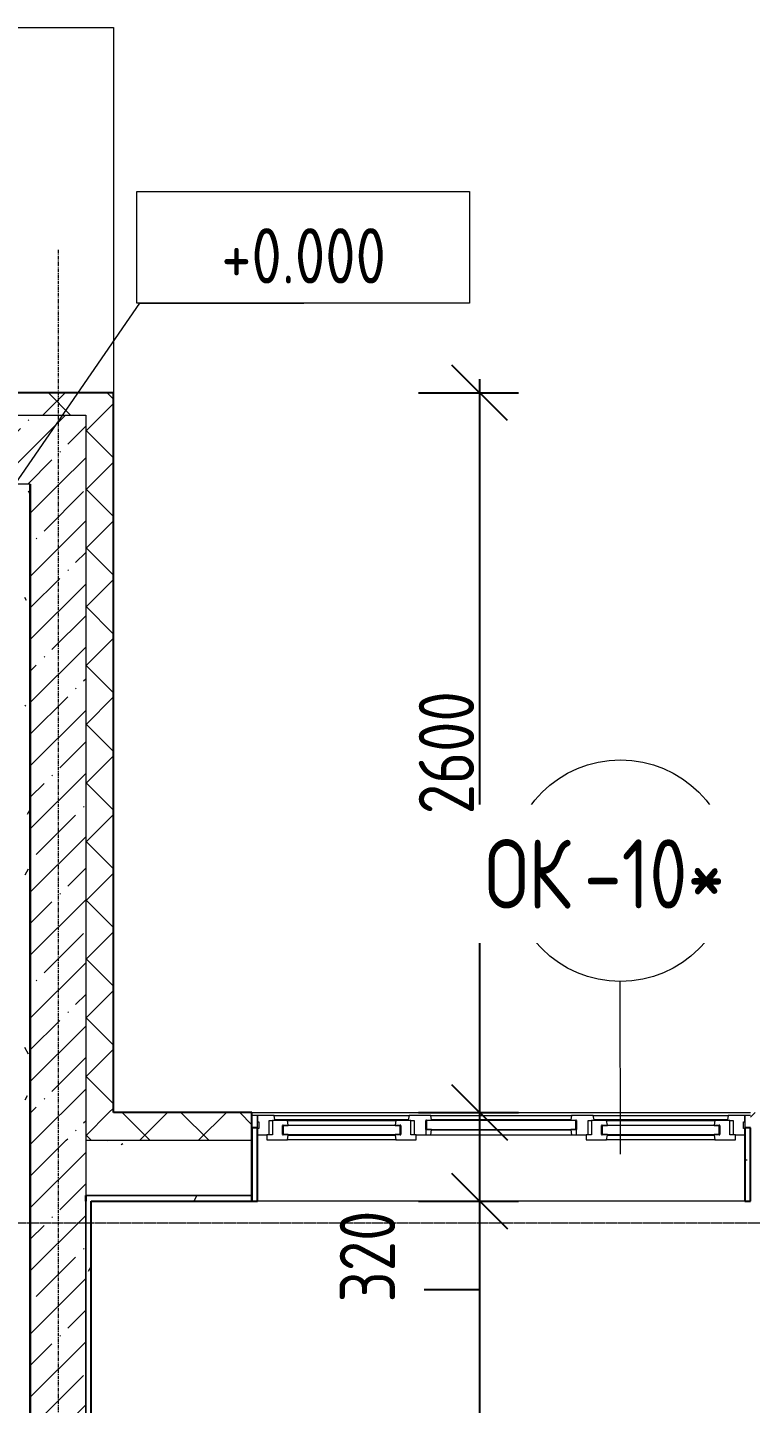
# Model space of a CAD drawing. Header units: millimetres. Extents: x -11854 to 4360091, y -19344 to 4989148.
# Drawn here: x 102293 to 104903, y 22067 to 27037 of the extents above; entities that cross this region are included whole.
import ezdxf

# ---------------------------------------------------------------- set-up
doc = ezdxf.new("R2010")
doc.units = ezdxf.units.MM
doc.linetypes.add('Линия сетки', pattern=[22.22499999999999, 12.7, -3.174999999999998, 3.174999999999998, -3.174999999999998])
doc.layers.get('0').update_dxf_attribs({"color": 254})
doc.layers.get('Defpoints').update_dxf_attribs({"color": 254})
for name, color, linetype, lineweight in [('A-ANNO-DIMS', 254, 'Continuous', 9), ('A-FLOR-LEVL', 254, 'Continuous', 9), ('A-GLAZ', 254, 'Continuous', 9), ('A-GLAZ-IDEN', 254, 'Continuous', 9), ('A-WALL', 254, 'Continuous', 9), ('G-ANNO-DIMS', 254, 'Continuous', 9), ('S-GRID', 254, 'Continuous', 9)]:
    doc.layers.add(name, color=color, linetype=linetype, lineweight=lineweight)
doc.styles.add('ISOCPEUR', font='isocpeur.ttf', dxfattribs={"width": 0.8, "height": 200})
doc.styles.add('ISOCPEUR_2', font='isocpeur.ttf', dxfattribs={"width": 0.8, "height": 249.9999999999998})
doc.dimstyles.new('2_0_мм_ISOCPEUR', dxfattribs={"dimscale": 304.8, "dimtxt": 199.196235162063, "dimasz": 0.6561679790026247, "dimexe": 0.4593175853018373, "dimexo": 0.625, "dimgap": 0.0656167979002625, "dimtad": 1, "dimdec": 0, "dimtxsty": 'ISOCPEUR', "dimblk1": 'OBLIQUE', "dimblk2": 'OBLIQUE', "dimsah": 1, "dimcen": 2.5, "dimdle": 0.1640419947506562, "dimazin": 3, "dimtfac": 1, "dimtix": 1, "dimtmove": 0, "dimatfit": 3, "dimfxl": 0.7874015748031495, "dimfxlon": 1, "dimtvp": 1, "dimarcsym": 2})
doc.dimstyles.new('2_0_мм_ISOCPEUR_1', dxfattribs={"dimscale": 304.8, "dimtxt": 199.196235162063, "dimasz": 0.6561679790026247, "dimexe": 0.4593175853018373, "dimexo": 0.625, "dimgap": 0.0656167979002625, "dimtad": 1, "dimdec": 0, "dimtxsty": 'ISOCPEUR', "dimblk1": 'OBLIQUE', "dimblk2": 'OBLIQUE', "dimsah": 1, "dimcen": 2.5, "dimdle": 0.1640419947506562, "dimazin": 3, "dimtfac": 1, "dimtix": 1, "dimtmove": 1, "dimatfit": 3, "dimfxl": 0.7874015748031495, "dimfxlon": 1, "dimtvp": 1, "dimarcsym": 2})
pattern_1 = [(45, (542041.6736033295, 20914.14488784532), (-114.0492527375782, 114.0492527375782), []), (45, (542155.7226033296, 20914.14488784532), (-114.0492527375782, 114.0492527375782), [201.613, -40.323, 3.353, -36.97])]
pattern_2 = [(45, (542041.6736033295, 20914.14488784532), (-106.0660171779821, 106.0660171779821), []), (135, (542041.6736033295, 20914.14488784532), (-106.0660171779821, -106.0660171779821), [])]
pattern_3 = [(0, (542041.6736033295, 20914.14488784532), (406.4, 101.6), [33.528, -271.272, 33.528, -271.272, -1625.6]), (0, (542041.6736033295, 20914.14488784532), (406.4, 101.6), [-609.6, 33.528, -576.072, 33.528, -271.272, -711.2]), (0, (542041.6736033295, 20914.14488784532), (406.4, 101.6), [-1524, 33.528, -169.672, 33.528, -474.472]), (120, (542194.0736033297, 20964.94488784531), (-291.1881810244988, 301.1527240979959), [33.52799999999996, -271.2719999999996, 33.52799999999996, -1896.871999999999]), (120, (542194.0736033297, 20964.94488784531), (-291.1881810244988, 301.1527240979959), [-338.3279999999997, -271.2719999999996, 33.52799999999996, -576.0719999999992, -1015.999999999999]), (120, (542194.0736033297, 20964.94488784531), (-291.1881810244988, 301.1527240979959), [-1219.199999999999, 33.52799999999996, -271.2719999999996, 33.52799999999996, -677.6719999999993]), (120, (542194.0736033297, 20964.94488784531), (-291.1881810244988, 301.1527240979959), [-1557.527999999998, -169.6719999999998, 33.52799999999996, -474.4719999999996]), (240, (542244.8736033295, 21168.14488784533), (-115.2118189755009, -402.7527240979958), [33.528, -271.272, 33.528, -1896.872]), (240, (542244.8736033295, 21168.14488784533), (-115.2118189755009, -402.7527240979958), [-338.328, -271.272, 33.528, -576.072, -1016]), (240, (542244.8736033295, 21168.14488784533), (-115.2118189755009, -402.7527240979958), [-1219.2, 33.528, -271.272, 33.528, -677.672]), (240, (542244.8736033295, 21168.14488784533), (-115.2118189755009, -402.7527240979958), [-1557.528, -169.672, 33.528, -474.472])]

# ---------------------------------------------------------------- blocks, each defined once
blk = doc.blocks.new('BIMLIB_Окно_Трехстворчатое_Wintech_СФрамугойСнизу_ГОСТ30674-99 - 1800Х1800-7464797-1А')
at = {"layer": 'A-GLAZ'}
for p, q in [((-755.0000000000103, 139.9999999999995), (-775.0000000000088, 139.9999999999996)), ((-755.0000000000107, 95.0000000087576), (-755.0000000000103, 139.9999999999995)), ((-694.8000000000083, 139.9999999999993), (-207.5333333333409, 139.9999999999978)), ((-210.3333333333408, 123.4999999999984), (-692.0000000000086, 123.4999999999989)), ((-646.8000000000064, 121.5000000000005), (-255.5333333333394, 121.5000000000005)), ((-644.0000000000063, 105.0000000000002), (-258.3333333333396, 105.0000000000002)), ((-129.1333333333404, 139.9999999999975), (379.1333333333259, 139.9999999999959)), ((376.3333333333259, 123.4999999999965), (-126.3333333333404, 123.4999999999981)), ((457.5333333333263, 139.9999999999956), (944.7999999999907, 139.999999999994)), ((941.9999999999911, 123.4999999999936), (460.3333333333262, 123.4999999999963)), ((505.5333333333231, 121.4999999999968), (896.7999999999925, 121.4999999999968)), ((508.3333333333231, 104.9999999999965), (893.9999999999923, 104.9999999999965)), ((1024.999999999991, 139.9999999999937), (1004.999999999989, 139.9999999999938)), ((1004.999999999989, 139.9999999999938), (1004.999999999989, 95.00000000200492)), ((-255.533333333339, 51.49999999999597), (-646.8000000000069, 51.49999999999597)), ((-644.0000000000067, 68.9999999999998), (-258.3333333333393, 68.9999999999998)), ((-129.1333333333398, 69.99999999999456), (379.133333333327, 69.99999999999456)), ((-126.3333333333396, 87.49999999999704), (376.3333333333268, 87.49999999999704)), ((896.7999999999928, 51.49999999999224), (505.5333333333225, 51.49999999999224)), ((508.3333333333228, 68.99999999999606), (893.9999999999926, 68.99999999999609))]:
    blk.add_line(p, q, dxfattribs=at)
at = {"layer": 'A-GLAZ', "lineweight": 18}
for p, q in [((-755.0000000000088, 139.9999999999995), (-755.0000000000091, 116.9999999999999)), ((-694.8000000000084, 139.9999999999994), (-755.0000000000088, 139.9999999999995)), ((-755.0000000000091, 116.9999999999999), (-749.5000000000086, 116.9999999999998)), ((-749.5000000000086, 116.9999999999998), (-749.5000000000088, 92.99999999999984)), ((-713.0000000000084, 70.00000000000024), (-713.0000000000084, 121.4999999999994)), ((-713.0000000000084, 121.4999999999994), (-701.0000000000014, 121.4999999999994)), ((-646.8000000000067, 121.5000000000005), (-701.0000000000063, 121.5000000000004)), ((-701.0000000000063, 121.5000000000004), (-701.0000000000064, 70.00000000000074)), ((-692.0000000000086, 123.4999999999989), (-694.8000000000084, 139.9999999999994)), ((-692.0000000000088, 121.4999999999993), (-692.0000000000086, 123.4999999999989)), ((-665.0000000000065, 70.99999999999912), (-665.0000000000063, 103.0000000000008)), ((-665.0000000000063, 103.0000000000008), (-644.0000000000063, 103.0000000000006)), ((-239.8333333333349, 102.9999999999973), (-662.5000000000015, 102.9999999999987)), ((-662.5000000000015, 102.9999999999987), (-662.5000000000014, 70.99999999999869)), ((-644.0000000000063, 105.0000000000002), (-646.8000000000067, 121.5000000000005)), ((-644.0000000000063, 103.0000000000006), (-644.0000000000063, 105.0000000000002)), ((-255.5333333333394, 121.5000000000005), (-258.3333333333396, 105.0000000000002)), ((-258.3333333333396, 105.0000000000002), (-258.3333333333398, 103.0000000000006)), ((-258.3333333333398, 103.0000000000006), (-237.3333333333395, 103.0000000000008)), ((-201.3333333333396, 121.5000000000004), (-255.5333333333394, 121.5000000000005)), ((-239.8333333333351, 70.99999999999734), (-239.8333333333349, 102.9999999999973)), ((-237.3333333333395, 103.0000000000008), (-237.3333333333393, 70.9999999999991)), ((-207.5333333333408, 139.9999999999978), (-210.3333333333408, 123.4999999999984)), ((-210.3333333333408, 123.4999999999984), (-210.3333333333409, 121.4999999999978)), ((-129.1333333333404, 139.9999999999975), (-207.5333333333408, 139.9999999999978)), ((-201.3333333333396, 70.00000000000074), (-201.3333333333396, 121.5000000000004)), ((-201.3333333333397, 121.4999999999981), (-189.3333333333408, 121.4999999999985)), ((-189.3333333333408, 121.4999999999985), (-189.3333333333409, 69.99999999999855)), ((394.8333333333319, 121.4999999999942), (-144.8333333333348, 121.4999999999959)), ((-144.8333333333348, 121.4999999999959), (-144.8333333333351, 89.49999999999596)), ((-126.3333333333404, 123.4999999999981), (-129.1333333333404, 139.9999999999975)), ((-126.3333333333404, 121.4999999999983), (-126.3333333333404, 123.4999999999981)), ((379.1333333333259, 139.9999999999959), (376.3333333333258, 123.4999999999965)), ((376.3333333333258, 123.4999999999965), (376.3333333333258, 121.4999999999959)), ((457.5333333333263, 139.9999999999956), (379.1333333333259, 139.9999999999959)), ((394.8333333333318, 89.49999999999417), (394.8333333333319, 121.4999999999942)), ((439.333333333326, 69.9999999999965), (439.333333333326, 121.4999999999957)), ((439.333333333326, 121.4999999999957), (451.3333333333164, 121.4999999999961)), ((505.5333333333229, 121.4999999999968), (451.333333333323, 121.4999999999967)), ((451.333333333323, 121.4999999999967), (451.333333333323, 69.99999999999702)), ((460.3333333333262, 123.4999999999962), (457.5333333333263, 139.9999999999956)), ((460.3333333333262, 121.4999999999964), (460.3333333333262, 123.4999999999962)), ((487.3333333333228, 70.9999999999954), (487.3333333333231, 102.999999999997)), ((487.3333333333231, 102.999999999997), (508.3333333333233, 102.9999999999968)), ((912.4999999999973, 102.9999999999936), (489.833333333328, 102.9999999999949)), ((489.833333333328, 102.9999999999949), (489.8333333333277, 70.99999999999496)), ((508.3333333333231, 104.9999999999965), (505.5333333333229, 121.4999999999968)), ((508.3333333333233, 102.9999999999968), (508.3333333333231, 104.9999999999965)), ((896.7999999999925, 121.4999999999968), (893.9999999999923, 104.9999999999965)), ((893.9999999999923, 104.9999999999965), (893.9999999999922, 102.9999999999968)), ((893.9999999999922, 102.9999999999968), (914.9999999999922, 102.999999999997)), ((950.9999999999923, 121.4999999999967), (896.7999999999925, 121.4999999999968)), ((912.4999999999969, 70.9999999999936), (912.4999999999973, 102.9999999999936)), ((914.9999999999922, 102.999999999997), (914.9999999999925, 70.9999999999954)), ((944.7999999999909, 139.999999999994), (941.9999999999911, 123.4999999999936)), ((941.9999999999911, 123.4999999999936), (941.9999999999914, 121.4999999999941)), ((1004.999999999991, 139.9999999999938), (944.7999999999909, 139.999999999994)), ((950.9999999999923, 69.999999999997), (950.9999999999923, 121.4999999999967)), ((950.9999999999923, 121.499999999994), (962.9999999999905, 121.499999999994)), ((962.9999999999905, 121.499999999994), (962.9999999999903, 69.99999999999483)), ((999.4999999999906, 92.99999999999419), (999.499999999991, 116.9999999999941)), ((999.499999999991, 116.9999999999941), (1004.999999999991, 116.9999999999941)), ((1004.999999999991, 116.9999999999941), (1004.999999999991, 139.9999999999938)), ((-749.5000000000088, 92.99999999999984), (-755.0000000000089, 92.99999999999986)), ((-755.0000000000091, 70.00000000000038), (-721.0000000000032, 70.00000000000027)), ((-721.0000000000065, 70.00000000000041), (-721.0000000000068, 51.49999999999987)), ((-701.0000000000064, 70.00000000000074), (-721.0000000000065, 70.00000000000041)), ((-721.0000000000068, 51.49999999999987), (-646.800000000007, 51.49999999999949)), ((-644.0000000000068, 70.99999999999923), (-665.0000000000065, 70.99999999999912)), ((-662.5000000000014, 70.99999999999869), (-239.8333333333351, 70.99999999999734)), ((-646.800000000007, 51.49999999999949), (-644.0000000000068, 68.9999999999998)), ((-644.0000000000068, 68.9999999999998), (-644.0000000000068, 70.99999999999923)), ((-237.3333333333393, 70.9999999999991), (-258.3333333333393, 70.99999999999923)), ((-258.3333333333393, 70.99999999999923), (-258.3333333333394, 68.9999999999998)), ((-258.3333333333394, 68.9999999999998), (-255.533333333339, 51.49999999999949)), ((-255.533333333339, 51.49999999999949), (-181.3333333333391, 51.49999999999986)), ((-181.3333333333393, 70.00000000000043), (-201.3333333333396, 70.00000000000074)), ((-181.3333333333391, 51.49999999999986), (-181.3333333333393, 70.00000000000043)), ((-181.3333333333376, 69.99999999999852), (-147.3333333333406, 69.99999999999841)), ((-126.3333333333396, 89.49999999999216), (-147.3333333333395, 89.49999999999187)), ((-147.3333333333395, 89.49999999999187), (-147.3333333333397, 69.9999999999986)), ((-147.3333333333397, 69.9999999999986), (-129.1333333333398, 69.99999999999824)), ((-144.8333333333351, 89.49999999999596), (394.8333333333318, 89.49999999999417)), ((-129.1333333333398, 69.99999999999824), (-126.3333333333396, 87.49999999999704)), ((-126.3333333333396, 87.49999999999704), (-126.3333333333396, 89.49999999999216)), ((376.3333333333269, 89.49999999999216), (376.3333333333269, 87.49999999999704)), ((397.3333333333267, 89.49999999999184), (376.3333333333269, 89.49999999999216)), ((376.3333333333269, 87.49999999999704), (379.133333333327, 69.99999999999824)), ((379.133333333327, 69.99999999999824), (397.3333333333267, 69.9999999999986)), ((397.3333333333267, 69.9999999999986), (397.3333333333267, 89.49999999999184)), ((397.3333333333256, 69.99999999999665), (431.3333333333211, 69.99999999999655)), ((431.3333333333225, 69.99999999999669), (431.3333333333227, 51.49999999999614)), ((451.333333333323, 69.99999999999702), (431.3333333333225, 69.99999999999669)), ((431.3333333333227, 51.49999999999614), (505.5333333333225, 51.49999999999577)), ((508.3333333333228, 70.99999999999551), (487.3333333333228, 70.9999999999954)), ((489.8333333333277, 70.99999999999496), (912.4999999999969, 70.9999999999936)), ((505.5333333333225, 51.49999999999577), (508.3333333333228, 68.99999999999606)), ((508.3333333333228, 68.99999999999606), (508.3333333333228, 70.99999999999551)), ((914.9999999999925, 70.9999999999954), (893.9999999999926, 70.99999999999552)), ((893.9999999999926, 70.99999999999552), (893.9999999999926, 68.99999999999609)), ((893.9999999999926, 68.99999999999609), (896.7999999999928, 51.49999999999577)), ((896.7999999999928, 51.49999999999577), (970.9999999999928, 51.49999999999613)), ((970.9999999999926, 69.99999999999669), (950.9999999999923, 69.999999999997)), ((970.9999999999928, 51.49999999999613), (970.9999999999926, 69.99999999999669)), ((970.9999999999936, 69.9999999999948), (1004.999999999991, 69.9999999999947)), ((1004.999999999991, 92.99999999999417), (999.4999999999906, 92.99999999999419))]:
    blk.add_line(p, q, dxfattribs=at)
at = {"layer": 'A-GLAZ', "lineweight": 25}
for p, q in [((-665.0000000000053, 103.0000000000011), (-665.0000000000057, 70.99999999999994)), ((-662.5000000000055, 103.0000000000013), (-665.0000000000053, 103.0000000000011)), ((-662.5000000000056, 70.99999999999976), (-662.5000000000055, 103.0000000000013)), ((-237.3333333333404, 103.0000000000011), (-239.8333333333404, 103.0000000000013)), ((-239.8333333333404, 103.0000000000013), (-239.8333333333401, 70.99999999999976)), ((-237.3333333333402, 70.99999999999994), (-237.3333333333404, 103.0000000000011)), ((-144.8333333333396, 121.4999999999985), (-147.3333333333395, 121.4999999999982)), ((-147.3333333333395, 121.4999999999982), (-147.3333333333397, 89.49999999999764)), ((-144.8333333333398, 89.49999999999727), (-144.8333333333396, 121.4999999999985)), ((394.8333333333268, 121.4999999999985), (394.833333333327, 89.49999999999727)), ((397.3333333333267, 121.4999999999982), (394.8333333333268, 121.4999999999985)), ((397.333333333327, 89.49999999999763), (397.3333333333267, 121.4999999999982)), ((487.3333333333238, 102.9999999999974), (487.3333333333238, 70.99999999999623)), ((489.8333333333237, 102.9999999999976), (487.3333333333238, 102.9999999999974)), ((489.8333333333237, 70.99999999999604), (489.8333333333237, 102.9999999999976)), ((914.9999999999916, 102.9999999999974), (912.4999999999916, 102.9999999999976)), ((912.4999999999916, 102.9999999999976), (912.4999999999918, 70.99999999999605)), ((914.9999999999918, 70.99999999999623), (914.9999999999916, 102.9999999999974)), ((-665.0000000000057, 70.99999999999994), (-662.5000000000056, 70.99999999999976)), ((-239.8333333333401, 70.99999999999976), (-237.3333333333402, 70.99999999999994)), ((-147.3333333333397, 89.49999999999764), (-144.8333333333398, 89.49999999999727)), ((394.833333333327, 89.49999999999727), (397.333333333327, 89.49999999999763)), ((487.3333333333238, 70.99999999999623), (489.8333333333237, 70.99999999999604)), ((912.4999999999918, 70.99999999999605), (914.9999999999918, 70.99999999999623))]:
    blk.add_line(p, q, dxfattribs=at)
blk = doc.blocks.new('_Oblique')
at = {"color": 0, "linetype": 'ByBlock', "lineweight": -2}
blk.add_line((-0.5, -0.5), (0.5, 0.5), dxfattribs=at)
blk = doc.blocks.new('*D615')
at = {"layer": 'A-ANNO-DIMS', "color": 0, "lineweight": -2, "transparency": 16777216}
for p, q in [((103924.9529325634, 16857.41757622068), (103924.9529325634, 22847.41757620933)), ((103704.0029325633, 22797.41757620933), (104064.9529325634, 22797.41757620933)), ((103704.0029325634, 16907.41757622068), (104064.9529325634, 16907.41757622068))]:
    blk.add_line(p, q, dxfattribs=at)
at = {"layer": 'Defpoints', "color": 0, "transparency": 16777216}
for p in [(103684.9529325633, 22797.41757620933), (103924.9529325634, 22797.41757620933), (103684.9529325634, 16907.41757622068)]:
    blk.add_point(p, dxfattribs=at)
at = {"layer": 'A-ANNO-DIMS', "color": 0, "lineweight": -2, "transparency": 16777216, "xscale": 200, "yscale": 200, "zscale": 200}
for p, rotation in [((103924.9529325634, 22797.41757620933), 90), ((103924.9529325634, 16907.41757622068), 270)]:
    blk.add_blockref('_Oblique', p, dxfattribs=dict(at, rotation=rotation))
at = {"layer": 'A-ANNO-DIMS', "color": 0, "transparency": 16777216, "insert": (103804.9529325633, 19852.41757621497), "char_height": 200, "width": 533.2329987415224, "attachment_point": 5, "rotation": 90, "style": 'ISOCPEUR'}
blk.add_mtext('\\A1;5890', dxfattribs=at)
blk = doc.blocks.new('*D616')
at = {"layer": 'A-ANNO-DIMS', "color": 0, "lineweight": -2, "transparency": 16777216}
for p, q in [((103924.9529325634, 22747.41757620933), (103924.9529325634, 23167.41757621512)), ((103704.0029325633, 23117.41757621512), (104064.9529325634, 23117.41757621512)), ((103704.0029325633, 22797.41757620933), (104064.9529325634, 22797.41757620933)), ((103924.9529325634, 22478.38530125659), (103924.9529325634, 22797.41757620933)), ((103724.9529325634, 22478.38530125659), (103924.9529325634, 22478.38530125659))]:
    blk.add_line(p, q, dxfattribs=at)
at = {"layer": 'Defpoints', "color": 0, "transparency": 16777216}
for p in [(103684.9529325633, 23117.41757621512), (103924.9529325634, 23117.41757621512), (103684.9529325633, 22797.41757620933)]:
    blk.add_point(p, dxfattribs=at)
at = {"layer": 'A-ANNO-DIMS', "color": 0, "lineweight": -2, "transparency": 16777216, "xscale": 200, "yscale": 200, "zscale": 200}
for p, rotation in [((103924.9529325634, 23117.41757621512), 90), ((103924.9529325634, 22797.41757620933), 270)]:
    blk.add_blockref('_Oblique', p, dxfattribs=dict(at, rotation=rotation))
at = {"layer": 'A-ANNO-DIMS', "color": 0, "transparency": 16777216, "insert": (103419.61959923, 22431.75626006181), "char_height": 200, "width": 399.9247490561419, "attachment_point": 1, "rotation": 89.99999999999991, "line_spacing_factor": 1.149209049011902, "style": 'ISOCPEUR'}
blk.add_mtext('\\A1;320', dxfattribs=at)
blk = doc.blocks.new('*D617')
at = {"layer": 'A-ANNO-DIMS', "color": 0, "lineweight": -2, "transparency": 16777216}
for p, q in [((103924.9529325634, 23067.41757621512), (103924.9529325634, 25767.41757621239)), ((103704.0029325633, 25717.41757621239), (104064.9529325634, 25717.41757621239)), ((103704.0029325633, 23117.41757621512), (104064.9529325634, 23117.41757621512))]:
    blk.add_line(p, q, dxfattribs=at)
at = {"layer": 'Defpoints', "color": 0, "transparency": 16777216}
for p in [(103684.9529325633, 25717.41757621239), (103924.9529325634, 25717.41757621239), (103684.9529325633, 23117.41757621512)]:
    blk.add_point(p, dxfattribs=at)
at = {"layer": 'A-ANNO-DIMS', "color": 0, "lineweight": -2, "transparency": 16777216, "xscale": 200, "yscale": 200, "zscale": 200}
for p, rotation in [((103924.9529325634, 25717.41757621239), 90), ((103924.9529325634, 23117.41757621512), 270)]:
    blk.add_blockref('_Oblique', p, dxfattribs=dict(at, rotation=rotation))
at = {"layer": 'A-ANNO-DIMS', "color": 0, "transparency": 16777216, "insert": (103804.9529325633, 24417.41757621373), "char_height": 200, "width": 533.2329987415224, "attachment_point": 5, "rotation": 90, "style": 'ISOCPEUR'}
blk.add_mtext('\\A1;2600', dxfattribs=at)
blk = doc.blocks.new('Высотные отметки - Высотная отметка - Рамка-81980-1А')
at = {"layer": 'G-ANNO-DIMS'}
for p, q in [((6.03080345204766, 4.0341577065153), (-5.983358357334478, 4.0341577065153)), ((-5.983358357334478, 4.0341577065153), (-5.983358357334478, 0)), ((6.030803452047659, 1e-16), (6.03080345204766, 4.0341577065153)), ((-5.983358357334478, 0), (6.030803452047659, 1e-16))]:
    blk.add_line(p, q, dxfattribs=at)
blk = doc.blocks.new('Марка окна - Марка окна-2857-1А')
at = {"layer": 'A-GLAZ-IDEN'}
blk.add_circle((-1e-16, 1e-16), 4.001467906314594, dxfattribs=at)

msp = doc.modelspace()

# ---------------------------------------------------------------- hatches: boundary and pattern name
at = {"layer": 'A-WALL'}
h = msp.add_hatch(dxfattribs=at)
h.set_pattern_fill('FP_5', color=8, style=0, pattern_type=2)
h.set_pattern_definition(pattern_2)
h.paths.add_polyline_path([(101022.5616533184, 25637.417576206), (102602.5609853823, 25637.41757621238), (102602.5609853823, 25717.41757621241), (101022.561653318, 25717.417576206)])
h = msp.add_hatch(dxfattribs=at)
h.set_pattern_fill('FP_1', color=8, style=0, pattern_type=2)
h.set_pattern_definition(pattern_1)
h.paths.add_polyline_path([(101102.5616533194, 25387.41757620632), (102502.5609853823, 25387.41757621197), (102502.5609853824, 25637.417576212), (101102.5616533183, 25637.41757620633), (101102.5616533186, 25612.85437423448)])
h = msp.add_hatch(dxfattribs=at)
h.set_pattern_fill('FP_5', color=8, style=0, pattern_type=2)
h.set_pattern_definition(pattern_2)
h.paths.add_polyline_path([(102502.5609853824, 23117.41757620935), (102602.5609853824, 23117.41757620973), (102602.5609853823, 25637.41757621238), (102502.5609853824, 25637.417576212), (102502.5609853824, 23124.54205463859)])
h = msp.add_hatch(dxfattribs=at)
h.set_pattern_fill('FP_3', color=8, style=0, pattern_type=2)
h.set_pattern_definition(pattern_3)
h.paths.add_polyline_path([(102282.5609853825, 17467.41757621409), (102302.5609853826, 17467.41757621415), (102302.5609853826, 25387.41757621119), (102282.5609853825, 25387.4175762111), (102282.5609853826, 17487.41757621526)])
h = msp.add_hatch(dxfattribs=at)
h.set_pattern_fill('FP_1', color=8, style=0, pattern_type=2)
h.set_pattern_definition(pattern_1)
h.paths.add_polyline_path([(102302.5608098506, 23017.41757620854), (102502.5609853824, 23017.41757620935), (102502.5609853823, 25387.41757621197), (102302.5609853825, 25387.41757621119), (102302.5608098499, 23117.41757620854)])
h = msp.add_hatch(dxfattribs=at)
h.set_pattern_fill('FP_5', color=8, style=0, pattern_type=2)
h.set_pattern_definition(pattern_2)
h.paths.add_polyline_path([(102502.5608098507, 23017.41757620932), (103102.5616533141, 23017.41757621177), (103102.5616533137, 23117.41757621177), (102502.5609853824, 23117.41757620935)])
h.paths.add_polyline_path([(104902.5616533146, 23017.41757621905), (105202.5616533164, 23017.41757622027), (105202.561653316, 23117.41757622026), (104902.5616533141, 23117.41757621904)])
h = msp.add_hatch(dxfattribs=at)
h.set_pattern_fill('FP_1', color=8, style=0, pattern_type=2)
h.set_pattern_definition(pattern_1)
h.paths.add_polyline_path([(102302.5608099018, 16687.41757619343), (102502.5608099016, 16687.41757619427), (102502.5608098506, 23017.41757620932), (102302.5608098506, 23017.41757620854), (102302.5608099006, 16807.41757627498)])
h = msp.add_hatch(dxfattribs=at)
h.set_pattern_fill('FP_2', color=8, style=0, pattern_type=2)
h.set_pattern_definition([(50, (542041.6736033295, 20914.14488784532), (728.7365011075199, -63.75582262483607), [76.2, -838.2]), (355, (542041.6736033295, 20914.14488784532), (-140.9716152248045, 764.227602585715), [60.96, -670.56]), (100.451, (542102.4016033297, 20908.83188784533), (587.7700066638369, 700.4667512811675), [64.76, -712.36]), (46.184, (542041.6736033295, 21117.34488784531), (1084.316239662759, -168.1709612287867), [114.3, -1257.3]), (96.63599999999998, (542132.0336033296, 21103.33088784531), (949.6099128555584, 989.7098464133105), [97.13999999999994, -1068.539999999999]), (351.184, (542041.6736033295, 21117.34488784531), (949.620552888774, 989.7011531044203), [91.44, -1005.84]), (21, (542143.2736033296, 21066.54488784532), (606.4578690252075, -409.0605652741464), [76.2, -838.2]), (326, (542143.2736033296, 21066.54488784532), (247.208340968463, 736.752917204011), [60.96, -670.56]), (71.45100000000001, (542193.8116033296, 21032.45588784531), (853.6682507774541, 327.6854711435369), [64.76, -712.36]), (37.5, (542041.6736033295, 20914.14488784532), (12.35469342532113, 338.2201185742302), [6.706, -655.7260000000001, 6.706, -674.0139999999999, -673.1]), (37.5, (542041.6736033295, 20914.14488784532), (12.35469342532113, 338.2201185742302), [-1343.152, 6.706, -666.3939999999999]), (7.499999999999999, (542041.6736033295, 20914.14488784532), (267.2788744354337, 400.7221270887441), [6.706, -381.406, 6.706, -640.486, -256.54]), (7.499999999999999, (542041.6736033295, 20914.14488784532), (267.2788744354337, 400.7221270887441), [-1035.304, 6.706, -249.834]), (327.5, (541815.1056033296, 20914.14488784532), (542.363331518853, -22.91534459201296), [6.706, -247.294, 6.706, -785.7739999999998, -1051.56]), (327.5, (541815.1056033296, 20914.14488784532), (542.363331518853, -22.91534459201296), [-1046.48, 6.706, -1044.854]), (317.5, (541713.5056033297, 20914.14488784532), (592.5169587678777, 101.7071067647935), [6.706, -323.494, 6.706, -519.582, -746.76]), (317.5, (541713.5056033297, 20914.14488784532), (592.5169587678777, 101.7071067647935), [-856.488, 6.706, -740.0539999999999])])
h.paths.add_polyline_path([(102502.5608098524, 22817.41757620935), (103102.561653315, 22817.41757621177), (103102.5616533141, 23017.41757621177), (102502.5608098507, 23017.41757620932)])
h.paths.add_polyline_path([(104902.5616533153, 22817.41757621907), (105302.5616533172, 22817.41757622067), (105302.5616533163, 23017.41757622068), (104902.5616533146, 23017.41757621905)])
h = msp.add_hatch(dxfattribs=at)
h.set_pattern_fill('FP_3', color=8, style=0, pattern_type=2)
h.set_pattern_definition(pattern_3)
h.paths.add_polyline_path([(104886.0929434128, 22797.41757621677), (104902.5616533138, 22797.41757621677), (104902.5616533137, 23062.41757622021), (104882.5616533137, 23062.41757622021), (104882.5616533139, 22797.41757621677)])
h = msp.add_hatch(dxfattribs=at)
h.set_pattern_fill('FP_3', color=8, style=0, pattern_type=2)
h.set_pattern_definition(pattern_3)
h.paths.add_polyline_path([(105282.5616533173, 22797.41757620932), (105282.5616533175, 22817.41757620932), (104902.5616533155, 22817.41757620932), (104902.5616533156, 22797.41757620932), (105203.3941481115, 22797.41757620932)])
h.paths.add_polyline_path([(103102.5616533153, 22797.41757620932), (103102.5616533148, 22817.41757620935), (102502.5608098804, 22817.41757620935), (102502.5608098803, 22797.41757620935), (102982.2857152218, 22797.41757620932)])
h = msp.add_hatch(dxfattribs=at)
h.set_pattern_fill('FP_3', color=8, style=0, pattern_type=2)
h.set_pattern_definition(pattern_3)
h.paths.add_polyline_path([(102522.5608098802, 19337.41757620056), (102522.5608098804, 22797.41757620935), (102502.5608098803, 22797.41757620935), (102502.5608098804, 19337.41757620056)])

# ---------------------------------------------------------------- linework, layer by layer
at = {"layer": 'A-FLOR-LEVL', "color": 8}
for p, q in [((95502.5608098281, 27037.41757620769), (102602.5609853829, 27037.41757620775)), ((102602.5609853829, 27037.41757620775), (102602.5609853829, 25717.41757621241))]:
    msp.add_line(p, q, dxfattribs=at)
at = {"layer": 'A-GLAZ-IDEN', "color": 8}
msp.add_line((104433.2738275565, 22967.41757621544), (104432.3577276113, 23591.34931484287), dxfattribs=at)
at = {"layer": 'A-WALL', "color": 8, "lineweight": 25}
for p, q in [((102602.5609853829, 25717.41757621241), (101022.5616533186, 25717.417576206)), ((102602.560985383, 23117.41757620973), (102602.5609853829, 25717.41757621241)), ((102302.560985383, 25387.41757621119), (102302.5609853829, 23117.41757620854)), ((102302.560985383, 17467.41757621415), (102302.5609853831, 25387.41757621119)), ((102302.5608098503, 23117.41757620854), (102302.5608098959, 17467.41757621534)), ((103102.5616533143, 23117.41757621177), (102602.560985383, 23117.41757620973)), ((103102.5616533155, 22817.41757621177), (103102.5616533143, 23117.41757621177)), ((103102.5616533147, 23062.4175762198), (103102.5616533148, 22797.41757621636)), ((103122.5616533149, 23062.4175762198), (103102.5616533147, 23062.4175762198)), ((103122.5616533149, 22797.41757621636), (103122.5616533149, 23062.4175762198)), ((104882.5616533143, 23062.41757622021), (104882.5616533144, 22797.41757621677)), ((104902.5616533141, 23062.41757622021), (104882.5616533143, 23062.41757622021)), ((104902.5616533143, 22797.41757621677), (104902.5616533141, 23062.41757622021)), ((102502.5608098528, 22797.41757620932), (102502.5608098528, 22817.41757620935)), ((102502.5608098809, 22817.41757620932), (102502.5608098808, 22797.41757620932)), ((103102.5616533158, 22797.41757620932), (103102.5616533153, 22817.41757620932)), ((102522.5608098808, 22797.41757620932), (103102.5616533158, 22797.41757620932)), ((102522.5608098808, 19337.41757620056), (102522.5608098808, 22797.41757620932)), ((103102.5616533148, 22797.41757621636), (103122.5616533149, 22797.41757621636)), ((104882.5616533144, 22797.41757621677), (104902.5616533143, 22797.41757621677))]:
    msp.add_line(p, q, dxfattribs=at)
at = {"layer": 'A-WALL', "color": 8}
for p, q in [((101102.5616533189, 25637.41757620633), (102502.5609853829, 25637.417576212)), ((102502.5609853829, 25637.41757621197), (102502.5609853829, 23017.41757620935)), ((102302.5609853831, 25387.41757621119), (101102.56165332, 25387.41757620632)), ((103102.5616533143, 23117.41757621177), (104902.561653314, 23117.41757621904)), ((102502.5608098512, 23017.41757620932), (103102.5616533147, 23017.41757621177)), ((102502.5608098512, 23017.41757620932), (102502.5608098528, 22817.41757620935)), ((102502.5608098528, 22817.41757620935), (103102.5616533155, 22817.41757621177)), ((103102.5616533153, 22817.41757620932), (102502.5608098809, 22817.41757620932)), ((102502.560809881, 19317.41757620056), (102502.5608098528, 22797.41757620932)), ((102502.5608098808, 22797.41757620932), (102502.5608098808, 19337.41757620056)), ((104882.5616533144, 22797.41757620932), (103122.5616533149, 22797.41757620932))]:
    msp.add_line(p, q, dxfattribs=at)
at = {"layer": 'G-ANNO-DIMS', "color": 8}
for p, q in [((101943.6469616926, 24946.50785883045), (102697.4767178407, 26041.35583799792)), ((102697.4767178407, 26041.35583799792), (103289.7715262429, 26041.35583799792))]:
    msp.add_line(p, q, dxfattribs=at)
at = {"layer": 'S-GRID', "color": 8, "linetype": 'Линия сетки'}
for p, q in [((102402.55892671, 26233.70882335131), (102402.5589267072, -4343.776373000845)), ((117662.5214626556, 22717.41757620519), (78806.84389868047, 22717.41757620859)), ((117934.1828985165, 22717.41757620516), (78806.84389868047, 22717.41757620859))]:
    msp.add_line(p, q, dxfattribs=at)

# ---------------------------------------------------------------- block references
at = {"layer": 'A-GLAZ', "color": 8}
msp.add_blockref('BIMLIB_Окно_Трехстворчатое_Wintech_СФрамугойСнизу_ГОСТ30674-99 - 1800Х1800-7464797-1А', (103877.5616533147, 22967.41757621491), dxfattribs=at)
at = {"layer": 'A-GLAZ-IDEN', "color": 8, "xscale": 99.99999999999991, "yscale": 99.99999999999991, "zscale": 99.99999999999991}
msp.add_blockref('Марка окна - Марка окна-2857-1А', (104433.2738275565, 23991.49610547433), dxfattribs=at)
at = {"layer": 'G-ANNO-DIMS', "color": 8, "extrusion": (0, 0, -1), "xscale": 99.99999999999991, "yscale": 99.99999999999991, "zscale": 99.99999999999991}
msp.add_blockref('Высотные отметки - Высотная отметка - Рамка-81980-1А', (-103289.7715262431, 26041.35583799795), dxfattribs=at)

# ---------------------------------------------------------------- dimensions: what is measured, and where the dimension line sits
at = {"layer": 'A-ANNO-DIMS', "color": 8}
for base, p1, p2, override, picture, middle in [((103924.9529325634, 25717.41757621239), (103684.9529325633, 23117.41757621511), (103684.9529325633, 25717.41757621238), {"dimfxl": 2599.999999997283}, '*D617', (103804.9529325633, 24417.41757621373)), ((103924.9529325634, 22797.41757620933), (103684.9529325633, 16907.41757622067), (103684.9529325633, 22797.41757620932), {"dimfxl": 5889.999999988668}, '*D615', (103804.9529325633, 19852.41757621497))]:
    dim = msp.add_linear_dim(base=base, p1=p1, p2=p2, angle=90, dimstyle='2_0_мм_ISOCPEUR', override=override, dxfattribs=at)
    dim.commit()
    dim.dimension.update_dxf_attribs({"geometry": picture, "text_midpoint": middle})
dim = msp.add_linear_dim(base=(103924.9529325634, 23117.41757621512), p1=(103684.9529325633, 22797.41757620932), p2=(103684.9529325633, 23117.41757621511), angle=90, dimstyle='2_0_мм_ISOCPEUR_1', override={"dimfxl": 320.0000000057698}, dxfattribs=at)
dim.commit()
dim.dimension.update_dxf_attribs({"geometry": '*D616', "text_midpoint": (103776.995116616, 22478.38530125655), "dimtype": 160, "text_rotation": 89.99999999999991})

# ---------------------------------------------------------------- next in the draw order: texts
at = {"layer": 'A-GLAZ-IDEN', "color": 8, "insert": (103944.1077276112, 24104.66467337569), "char_height": 249.9999999999997, "width": 432.9112499999994, "attachment_point": 1, "style": 'ISOCPEUR_2', "bg_fill": 2}
msp.add_mtext('ОК', dxfattribs=at)
at = {"layer": 'G-ANNO-DIMS', "color": 8, "insert": (102991.983001867, 26312.64698727857), "char_height": 200, "width": 714.6924585021565, "attachment_point": 1, "line_spacing_factor": 1.149209049011902, "style": 'ISOCPEUR', "bg_fill": 3, "box_fill_scale": 1.25, "bg_fill_color": 9, "bg_fill_true_color": 13158600, "bg_fill_transparency": 0}
msp.add_mtext('+0.000', dxfattribs=at)

# ---------------------------------------------------------------- next in the draw order: texts
at = {"layer": 'A-GLAZ-IDEN', "color": 8, "insert": (104301.2952276112, 24104.66467337569), "char_height": 249.9999999999997, "width": 743.164312499999, "attachment_point": 1, "style": 'ISOCPEUR_2', "bg_fill": 2}
msp.add_mtext('-10*', dxfattribs=at)

doc.saveas('drawing.dxf')
